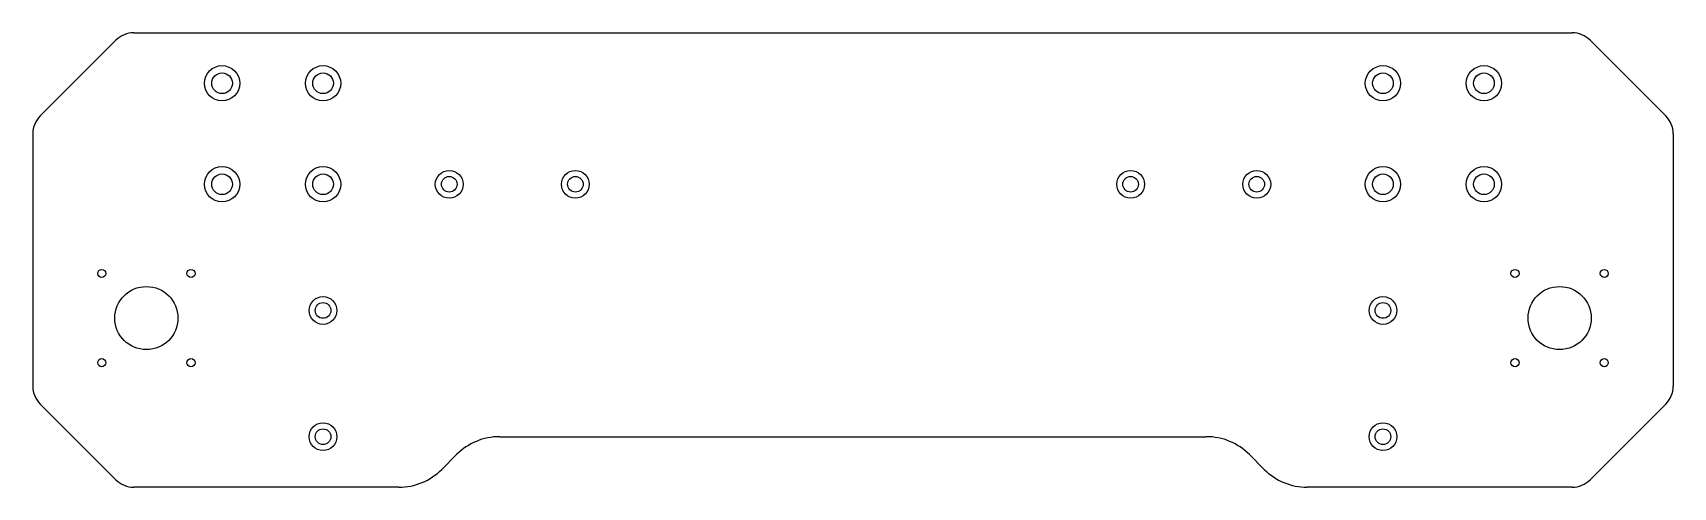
# Model space of a CAD drawing. Extents: x -325 to 325, y -90 to 90.
import ezdxf

# ---------------------------------------------------------------- set-up
doc = ezdxf.new("R2010")
doc.units = 0
doc.layers.add('Fusion004002', color=7, linetype='CONTINUOUS')

msp = doc.modelspace()

# ---------------------------------------------------------------- linework, layer by layer
at = {"layer": 'Fusion004002'}
for p, q in [((-322.071, 57.0711), (-292.071, 87.0711)), ((-322.071, 57.0711), (-292.071, 87.0711)), ((-322.071, 57.0711, -20), (-292.071, 87.0711, -20)), ((-322.071, 57.0711, -20), (-292.071, 87.0711, -20)), ((-292.071, 87.0711, -20), (-292.071, 87.0711)), ((-292.071, 87.0711, -20), (-292.071, 87.0711)), ((-285, 90), (285, 90)), ((-285, 90, -20), (285, 90, -20)), ((-285, 90, -20), (-285, 90)), ((-285, 90), (285, 90)), ((-285, 90, -20), (285, 90, -20)), ((-285, 90, -20), (-285, 90)), ((285, 90, -20), (285, 90)), ((285, 90, -20), (285, 90)), ((292.071, 87.0711), (322.071, 57.0711)), ((292.071, 87.0711, -20), (322.071, 57.0711, -20)), ((292.071, 87.0711, -20), (292.071, 87.0711)), ((292.071, 87.0711), (322.071, 57.0711)), ((292.071, 87.0711, -20), (322.071, 57.0711, -20)), ((292.071, 87.0711, -20), (292.071, 87.0711)), ((-245.9, 70, -20), (-245.9, 70, -8.5)), ((-245.9, 70, -20), (-245.9, 70, -8.5)), ((-205.9, 70, -20), (-205.9, 70, -8.5)), ((-205.9, 70, -20), (-205.9, 70, -8.5)), ((214.1, 70, -20), (214.1, 70, -8.5)), ((214.1, 70, -20), (214.1, 70, -8.5)), ((254.1, 70, -20), (254.1, 70, -8.5)), ((254.1, 70, -20), (254.1, 70, -8.5)), ((-322.071, 57.0711, -20), (-322.071, 57.0711)), ((-322.071, 57.0711, -20), (-322.071, 57.0711)), ((322.071, 57.0711, -20), (322.071, 57.0711)), ((322.071, 57.0711, -20), (322.071, 57.0711)), ((-325, 50), (-325, -50)), ((-325, 50, -20), (-325, -50, -20)), ((-325, 50, -20), (-325, -50, -20)), ((-325, 50), (-325, -50)), ((-325, 50, -20), (-325, 50)), ((-325, 50, -20), (-325, 50)), ((325, 50), (325, -50)), ((325, 50, -20), (325, -50, -20)), ((325, 50, -20), (325, 50)), ((325, 50), (325, -50)), ((325, 50, -20), (325, -50, -20)), ((325, 50, -20), (325, 50)), ((-245.9, 30, -20), (-245.9, 30, -8.5)), ((-245.9, 30, -20), (-245.9, 30, -8.5)), ((-205.9, 30, -20), (-205.9, 30, -8.5)), ((-205.9, 30, -20), (-205.9, 30, -8.5)), ((-154.5, 30, -6.5), (-154.5, 30)), ((-154.5, 30, -6.5), (-154.5, 30)), ((-104.5, 30, -6.5), (-104.5, 30)), ((-104.5, 30, -6.5), (-104.5, 30)), ((115.5, 30, -6.5), (115.5, 30)), ((115.5, 30, -6.5), (115.5, 30)), ((165.5, 30, -6.5), (165.5, 30)), ((165.5, 30, -6.5), (165.5, 30)), ((214.1, 30, -20), (214.1, 30, -8.5)), ((214.1, 30, -20), (214.1, 30, -8.5)), ((254.1, 30, -20), (254.1, 30, -8.5)), ((254.1, 30, -20), (254.1, 30, -8.5)), ((-204.5, -20, -6.5), (-204.5, -20)), ((-204.5, -20, -6.5), (-204.5, -20)), ((215.5, -20, -6.5), (215.5, -20)), ((215.5, -20, -6.5), (215.5, -20)), ((-325, -50, -20), (-325, -50)), ((-325, -50, -20), (-325, -50)), ((325, -50, -20), (325, -50)), ((325, -50, -20), (325, -50)), ((-322.071, -57.0711), (-292.071, -87.0711)), ((-322.071, -57.0711, -20), (-292.071, -87.0711, -20)), ((-322.071, -57.0711, -20), (-292.071, -87.0711, -20)), ((-322.071, -57.0711), (-292.071, -87.0711)), ((-322.071, -57.0711, -20), (-322.071, -57.0711)), ((-322.071, -57.0711, -20), (-322.071, -57.0711)), ((292.071, -87.0711), (322.071, -57.0711)), ((292.071, -87.0711, -20), (322.071, -57.0711, -20)), ((292.071, -87.0711, -20), (322.071, -57.0711, -20)), ((292.071, -87.0711), (322.071, -57.0711)), ((322.071, -57.0711, -20), (322.071, -57.0711)), ((322.071, -57.0711, -20), (322.071, -57.0711)), ((-204.5, -70, -6.5), (-204.5, -70)), ((-204.5, -70, -6.5), (-204.5, -70)), ((-140, -70), (140, -70)), ((-140, -70, -20), (140, -70, -20)), ((-140, -70), (140, -70)), ((-140, -70, -20), (-140, -70)), ((-140, -70, -20), (140, -70, -20)), ((-140, -70, -20), (-140, -70)), ((140, -70, -20), (140, -70)), ((140, -70, -20), (140, -70)), ((215.5, -70, -6.5), (215.5, -70)), ((215.5, -70, -6.5), (215.5, -70)), ((-162.929, -82.9289), (-157.071, -77.0711)), ((-162.929, -82.9289, -20), (-157.071, -77.0711, -20)), ((-162.929, -82.9289, -20), (-157.071, -77.0711, -20)), ((-162.929, -82.9289), (-157.071, -77.0711)), ((-157.071, -77.0711, -20), (-157.071, -77.0711)), ((-157.071, -77.0711, -20), (-157.071, -77.0711)), ((162.929, -82.9289), (157.071, -77.0711)), ((162.929, -82.9289, -20), (157.071, -77.0711, -20)), ((162.929, -82.9289), (157.071, -77.0711)), ((157.071, -77.0711, -20), (157.071, -77.0711)), ((162.929, -82.9289, -20), (157.071, -77.0711, -20)), ((157.071, -77.0711, -20), (157.071, -77.0711)), ((-162.929, -82.9289, -20), (-162.929, -82.9289)), ((-162.929, -82.9289, -20), (-162.929, -82.9289)), ((162.929, -82.9289, -20), (162.929, -82.9289)), ((162.929, -82.9289, -20), (162.929, -82.9289)), ((-292.071, -87.0711, -20), (-292.071, -87.0711)), ((-292.071, -87.0711, -20), (-292.071, -87.0711)), ((-180, -90), (-285, -90)), ((-180, -90, -20), (-285, -90, -20)), ((-180, -90), (-285, -90)), ((-285, -90, -20), (-285, -90)), ((-180, -90, -20), (-285, -90, -20)), ((-285, -90, -20), (-285, -90)), ((-180, -90, -20), (-180, -90)), ((-180, -90, -20), (-180, -90)), ((285, -90), (180, -90)), ((285, -90, -20), (180, -90, -20)), ((285, -90), (180, -90)), ((180, -90, -20), (180, -90)), ((285, -90, -20), (180, -90, -20)), ((180, -90, -20), (180, -90)), ((285, -90, -20), (285, -90)), ((285, -90, -20), (285, -90)), ((292.071, -87.0711, -20), (292.071, -87.0711)), ((292.071, -87.0711, -20), (292.071, -87.0711))]:
    msp.add_line(p, q, dxfattribs=at)
for centre, radius in [((-250, 70), 7), ((-250, 70), 7), ((-250, 70), 7), ((-250, 70), 7), ((-250, 70), 4.1), ((-250, 70), 4.1), ((-250, 70), 4.1), ((-250, 70), 4.1), ((-210, 70), 7), ((-210, 70), 7), ((-210, 70), 7), ((-210, 70), 7), ((-210, 70), 4.1), ((-210, 70), 4.1), ((-210, 70), 4.1), ((-210, 70), 4.1), ((210, 70), 7), ((210, 70), 7), ((210, 70), 7), ((210, 70), 7), ((210, 70), 4.1), ((210, 70), 4.1), ((210, 70), 4.1), ((210, 70), 4.1), ((250, 70), 7), ((250, 70), 7), ((250, 70), 7), ((250, 70), 7), ((250, 70), 4.1), ((250, 70), 4.1), ((250, 70), 4.1), ((250, 70), 4.1), ((-250, 30), 7), ((-250, 30), 7), ((-250, 30), 7), ((-250, 30), 7), ((-250, 30), 4.1), ((-250, 30), 4.1), ((-250, 30), 4.1), ((-250, 30), 4.1), ((-210, 30), 7), ((-210, 30), 7), ((-210, 30), 7), ((-210, 30), 7), ((-210, 30), 4.1), ((-210, 30), 4.1), ((-210, 30), 4.1), ((-210, 30), 4.1), ((-160, 30), 5.5), ((-160, 30), 5.5), ((-160, 30), 5.5), ((-160, 30), 5.5), ((-160, 30), 3.1), ((-160, 30), 3.1), ((-160, 30), 3.1), ((-160, 30), 3.1), ((-110, 30), 5.5), ((-110, 30), 5.5), ((-110, 30), 5.5), ((-110, 30), 5.5), ((-110, 30), 3.1), ((-110, 30), 3.1), ((-110, 30), 3.1), ((-110, 30), 3.1), ((110, 30), 5.5), ((110, 30), 5.5), ((110, 30), 5.5), ((110, 30), 5.5), ((110, 30), 3.1), ((110, 30), 3.1), ((110, 30), 3.1), ((110, 30), 3.1), ((160, 30), 5.5), ((160, 30), 5.5), ((160, 30), 5.5), ((160, 30), 5.5), ((160, 30), 3.1), ((160, 30), 3.1), ((160, 30), 3.1), ((160, 30), 3.1), ((210, 30), 7), ((210, 30), 7), ((210, 30), 7), ((210, 30), 7), ((210, 30), 4.1), ((210, 30), 4.1), ((210, 30), 4.1), ((210, 30), 4.1), ((250, 30), 7), ((250, 30), 7), ((250, 30), 7), ((250, 30), 7), ((250, 30), 4.1), ((250, 30), 4.1), ((250, 30), 4.1), ((250, 30), 4.1), ((-297.678, -5.32233), 1.6), ((-297.678, -5.32233), 1.6), ((-297.678, -5.32233), 1.6), ((-297.678, -5.32233), 1.6), ((-262.322, -5.32233), 1.6), ((-262.322, -5.32233), 1.6), ((-262.322, -5.32233), 1.6), ((-262.322, -5.32233), 1.6), ((262.322, -5.32233), 1.6), ((262.322, -5.32233), 1.6), ((262.322, -5.32233), 1.6), ((262.322, -5.32233), 1.6), ((297.678, -5.32233), 1.6), ((297.678, -5.32233), 1.6), ((297.678, -5.32233), 1.6), ((297.678, -5.32233), 1.6), ((-280, -23), 12.5), ((-280, -23), 12.5), ((-280, -23), 12.5), ((-280, -23), 12.5), ((280, -23), 12.5), ((280, -23), 12.5), ((280, -23), 12.5), ((280, -23), 12.5), ((-210, -20), 5.5), ((-210, -20), 5.5), ((-210, -20), 5.5), ((-210, -20), 5.5), ((-210, -20), 3.1), ((-210, -20), 3.1), ((-210, -20), 3.1), ((-210, -20), 3.1), ((210, -20), 5.5), ((210, -20), 5.5), ((210, -20), 5.5), ((210, -20), 5.5), ((210, -20), 3.1), ((210, -20), 3.1), ((210, -20), 3.1), ((210, -20), 3.1), ((-297.678, -40.6777), 1.6), ((-297.678, -40.6777), 1.6), ((-297.678, -40.6777), 1.6), ((-297.678, -40.6777), 1.6), ((-262.322, -40.6777), 1.6), ((-262.322, -40.6777), 1.6), ((-262.322, -40.6777), 1.6), ((-262.322, -40.6777), 1.6), ((262.322, -40.6777), 1.6), ((262.322, -40.6777), 1.6), ((262.322, -40.6777), 1.6), ((262.322, -40.6777), 1.6), ((297.678, -40.6777), 1.6), ((297.678, -40.6777), 1.6), ((297.678, -40.6777), 1.6), ((297.678, -40.6777), 1.6), ((-210, -70), 5.5), ((-210, -70), 5.5), ((-210, -70), 5.5), ((-210, -70), 5.5), ((210, -70), 5.5), ((210, -70), 5.5), ((210, -70), 5.5), ((210, -70), 5.5), ((-210, -70), 3.1), ((-210, -70), 3.1), ((-210, -70), 3.1), ((-210, -70), 3.1), ((210, -70), 3.1), ((210, -70), 3.1), ((210, -70), 3.1), ((210, -70), 3.1)]:
    msp.add_circle(centre, radius, dxfattribs=at)
for centre, radius, start, end in [((-285, 80), 10, 90, 135), ((-285, 80, -20), 10, 90, 135), ((-285, 80, -20), 10, 90, 135), ((-285, 80), 10, 90, 135), ((285, 80), 10, 45, 90), ((285, 80, -20), 10, 45, 90), ((285, 80, -20), 10, 45, 90), ((285, 80), 10, 45, 90), ((-315, 50), 10, 135, 180), ((-315, 50, -20), 10, 135, 180), ((-315, 50, -20), 10, 135, 180), ((-315, 50), 10, 135, 180), ((315, 50), 10, 0, 45), ((315, 50, -20), 10, 0, 45), ((315, 50, -20), 10, 0, 45), ((315, 50), 10, 0, 45), ((-315, -50), 10, -180, -135), ((-315, -50, -20), 10, 180, -135), ((-315, -50, -20), 10, 180, -135), ((-315, -50), 10, -180, -135), ((315, -50), 10, -45, 0), ((315, -50, -20), 10, -45, 0), ((315, -50, -20), 10, -45, 0), ((315, -50), 10, -45, 0), ((-140, -94.1421), 24.1421, 90, 135), ((-140, -94.1421, -20), 24.1421, 90, 135), ((-140, -94.1421), 24.1421, 90, 135), ((-140, -94.1421, -20), 24.1421, 90, 135), ((140, -94.1421), 24.1421, 45, 90), ((140, -94.1421, -20), 24.1421, 45, 90), ((140, -94.1421), 24.1421, 45, 90), ((140, -94.1421, -20), 24.1421, 45, 90), ((-180, -65.8579), 24.1421, -90, -45), ((-180, -65.8579, -20), 24.1421, -90, -45), ((-180, -65.8579, -20), 24.1421, -90, -45), ((-180, -65.8579), 24.1421, -90, -45), ((180, -65.8579), 24.1421, -135, -90), ((180, -65.8579, -20), 24.1421, -135, -90), ((180, -65.8579, -20), 24.1421, -135, -90), ((180, -65.8579), 24.1421, -135, -90), ((-285, -80), 10, -135, -90), ((-285, -80, -20), 10, -135, -90), ((-285, -80, -20), 10, -135, -90), ((-285, -80), 10, -135, -90), ((285, -80), 10, -90, -45), ((285, -80, -20), 10, -90, -45), ((285, -80, -20), 10, -90, -45), ((285, -80), 10, -90, -45)]:
    msp.add_arc(centre, radius, start, end, dxfattribs=at)
for points in [[(-243, 70), (-243, 70, -8.5)], [(-243, 70), (-243, 70, -8.5)], [(-203, 70), (-203, 70, -8.5)], [(-203, 70), (-203, 70, -8.5)], [(217, 70), (217, 70, -8.5)], [(217, 70), (217, 70, -8.5)], [(257, 70), (257, 70, -8.5)], [(257, 70), (257, 70, -8.5)], [(-243, 30), (-243, 30, -8.5)], [(-243, 30), (-243, 30, -8.5)], [(-203, 30), (-203, 30, -8.5)], [(-203, 30), (-203, 30, -8.5)], [(-156.9, 30, -6.5), (-156.9, 30, -20)], [(-156.9, 30, -6.5), (-156.9, 30, -20)], [(-106.9, 30, -6.5), (-106.9, 30, -20)], [(-106.9, 30, -6.5), (-106.9, 30, -20)], [(113.1, 30, -6.5), (113.1, 30, -20)], [(113.1, 30, -6.5), (113.1, 30, -20)], [(163.1, 30, -6.5), (163.1, 30, -20)], [(163.1, 30, -6.5), (163.1, 30, -20)], [(217, 30), (217, 30, -8.5)], [(217, 30), (217, 30, -8.5)], [(257, 30), (257, 30, -8.5)], [(257, 30), (257, 30, -8.5)], [(-296.078, -5.32233), (-296.078, -5.32233, -20)], [(-296.078, -5.32233), (-296.078, -5.32233, -20)], [(-260.722, -5.32233), (-260.722, -5.32233, -20)], [(-260.722, -5.32233), (-260.722, -5.32233, -20)], [(263.922, -5.32233), (263.922, -5.32233, -20)], [(263.922, -5.32233), (263.922, -5.32233, -20)], [(299.278, -5.32233), (299.278, -5.32233, -20)], [(299.278, -5.32233), (299.278, -5.32233, -20)], [(-267.5, -23), (-267.5, -23, -20)], [(-267.5, -23), (-267.5, -23, -20)], [(-206.9, -20, -6.5), (-206.9, -20, -20)], [(-206.9, -20, -6.5), (-206.9, -20, -20)], [(213.1, -20, -6.5), (213.1, -20, -20)], [(213.1, -20, -6.5), (213.1, -20, -20)], [(292.5, -23), (292.5, -23, -20)], [(292.5, -23), (292.5, -23, -20)], [(-296.078, -40.6777), (-296.078, -40.6777, -20)], [(-296.078, -40.6777), (-296.078, -40.6777, -20)], [(-260.722, -40.6777), (-260.722, -40.6777, -20)], [(-260.722, -40.6777), (-260.722, -40.6777, -20)], [(263.922, -40.6777), (263.922, -40.6777, -20)], [(263.922, -40.6777), (263.922, -40.6777, -20)], [(299.278, -40.6777), (299.278, -40.6777, -20)], [(299.278, -40.6777), (299.278, -40.6777, -20)], [(-206.9, -70, -6.5), (-206.9, -70, -20)], [(-206.9, -70, -6.5), (-206.9, -70, -20)], [(213.1, -70, -6.5), (213.1, -70, -20)], [(213.1, -70, -6.5), (213.1, -70, -20)]]:
    msp.add_open_spline(points, degree=1, dxfattribs=at)

doc.saveas('drawing.dxf')
